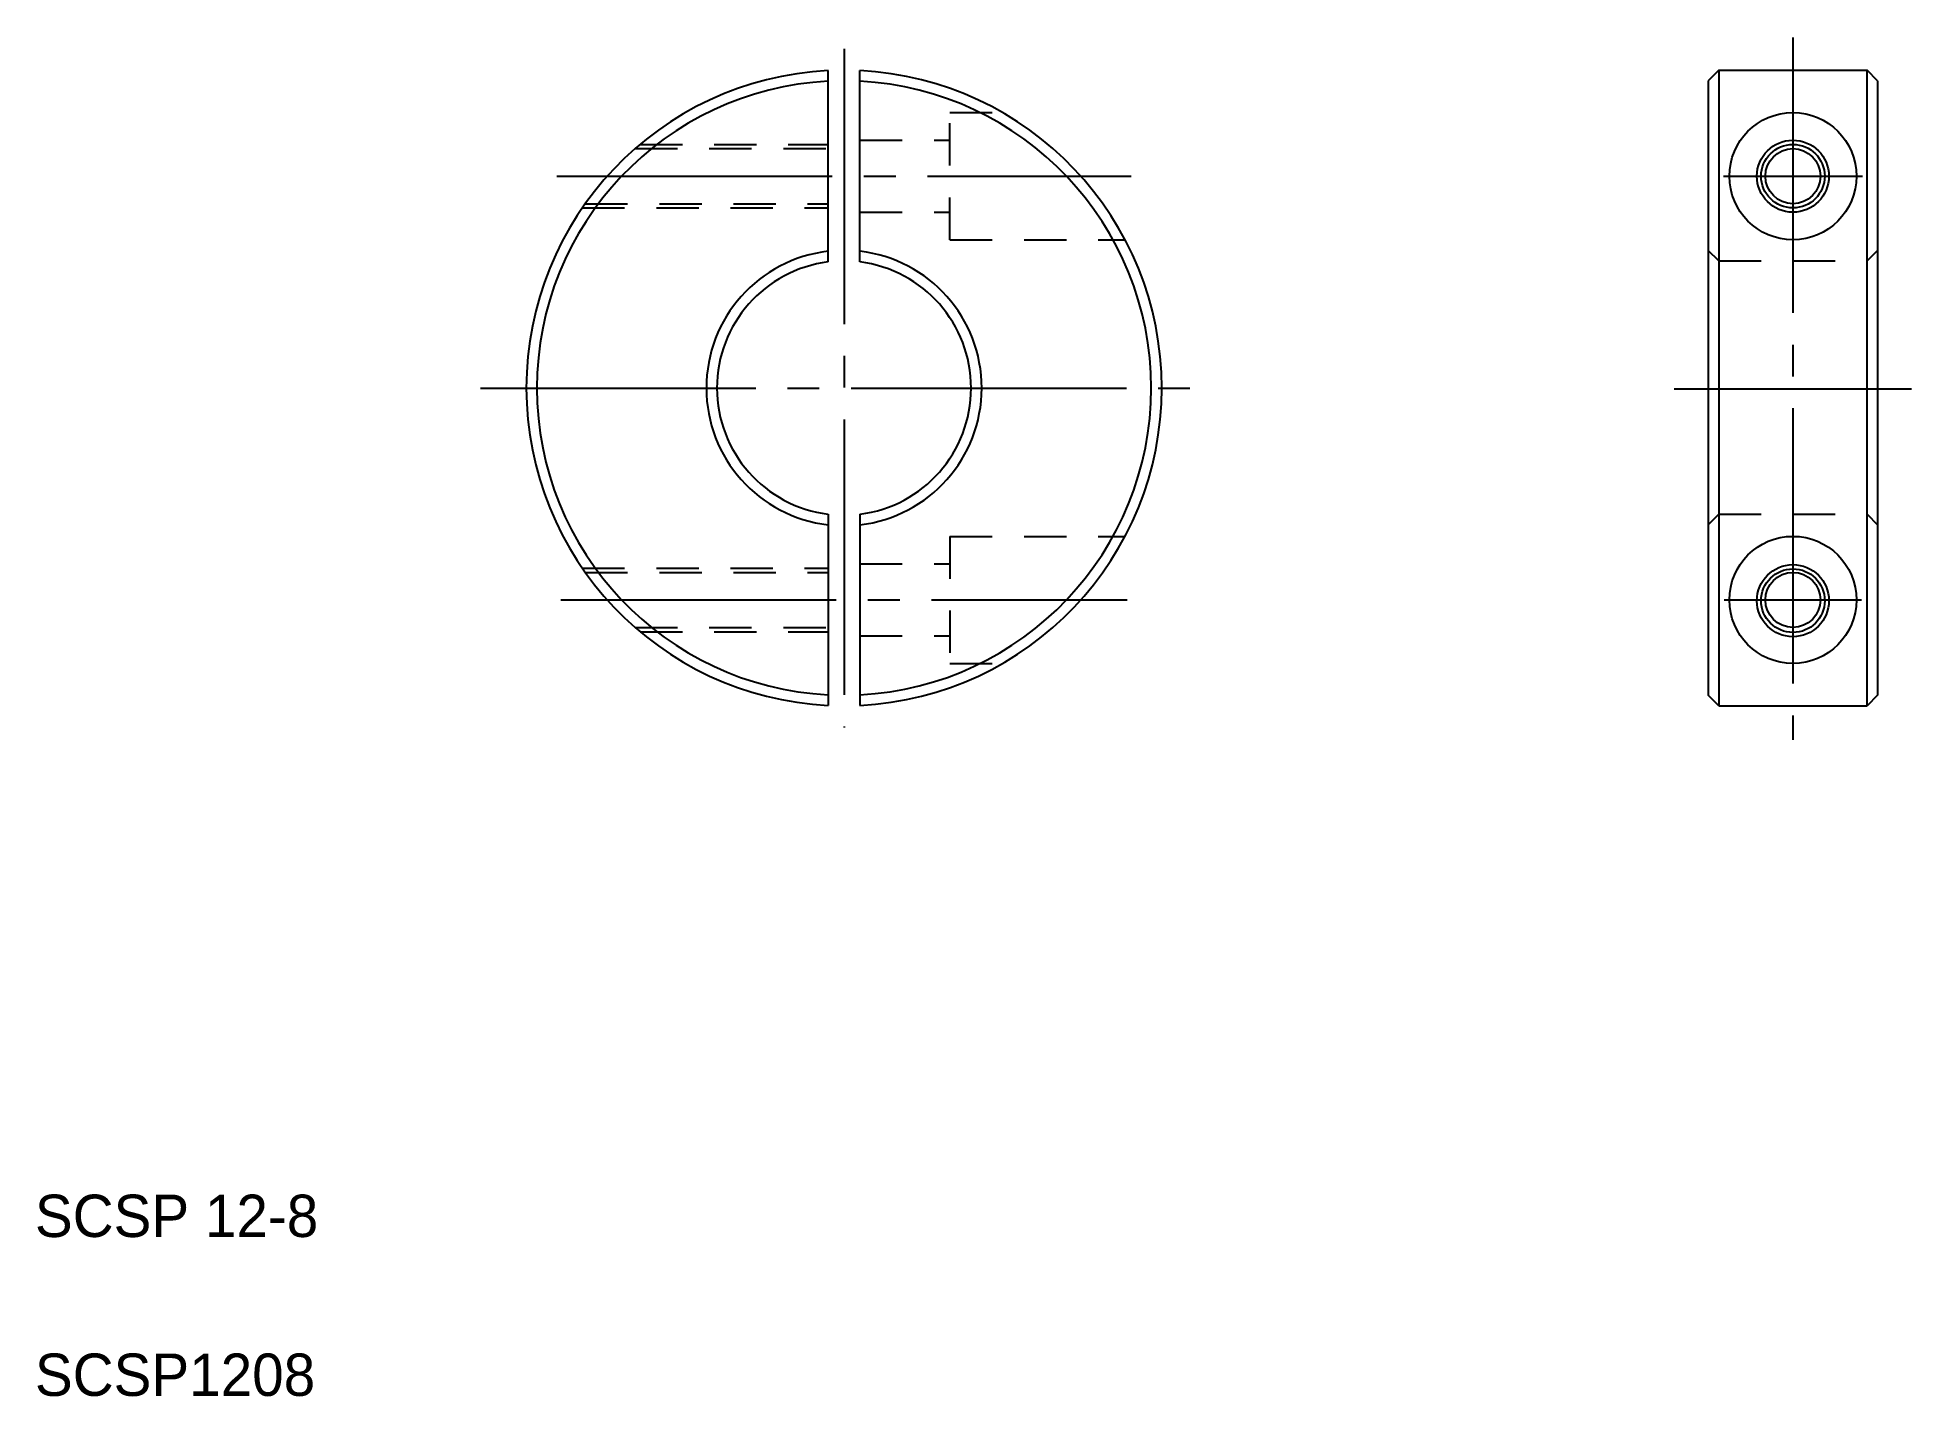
# Model space of a CAD drawing. Extents: x 72.9 to 161.4, y 199.4 to 263.6.
import ezdxf

# ---------------------------------------------------------------- set-up
doc = ezdxf.new("R2010")
doc.units = 0
doc.linetypes.add('CENTER', pattern=[17.5, 13, -1.5, 1.5, -1.5])
doc.linetypes.add('DASHED', pattern=[3.5, 2, -1.5])
doc.layers.get('0').update_dxf_attribs({"linetype": 'CONTINUOUS'})
doc.layers.add('CENTER', color=1, linetype='CENTER')

msp = doc.modelspace()

# ---------------------------------------------------------------- linework, layer by layer
at = {"color": 7, "linetype": 'CONTINUOUS'}
for p, q in [((110.269, 252.978), (110.269, 262.006)), ((111.769, 252.978), (111.769, 262.006)), ((152.318, 262.025), (151.818, 261.525)), ((152.318, 262.025), (152.318, 232.025)), ((152.318, 262.025), (159.318, 262.025)), ((159.318, 232.025), (159.318, 262.025)), ((159.818, 261.525), (159.318, 262.025)), ((151.818, 261.525), (151.818, 232.525)), ((159.818, 261.525), (159.818, 232.525)), ((110.269, 241.072), (110.269, 232.044)), ((111.769, 241.072), (111.769, 232.044)), ((152.318, 232.025), (151.818, 232.525)), ((152.318, 232.025), (159.318, 232.025)), ((159.818, 232.525), (159.318, 232.025))]:
    msp.add_line(p, q, dxfattribs=at)
for p, q in [((154.068, 262.025), (154.068, 262.025)), ((155.818, 262.025), (155.818, 262.025))]:
    msp.add_line(p, q)
at = {"color": 3, "linetype": 'DASHED'}
for p, q in [((116.019, 254.025), (116.019, 260.025)), ((116.019, 260.025), (118.503, 260.025)), ((101.389, 258.525), (110.269, 258.525)), ((111.769, 258.725), (116.019, 258.725)), ((101.155, 258.325), (110.269, 258.325)), ((98.8, 255.725), (110.269, 255.725)), ((98.66, 255.525), (110.269, 255.525)), ((111.769, 255.325), (116.019, 255.325)), ((116.019, 254.025), (124.286, 254.025)), ((152.318, 253.025), (151.818, 253.525)), ((159.318, 253.025), (159.818, 253.525)), ((152.318, 253.025), (159.318, 253.025)), ((152.318, 241.072), (151.818, 240.572)), ((152.318, 241.072), (159.318, 241.072)), ((159.318, 241.072), (159.818, 240.572)), ((116.019, 240.025), (116.019, 234.025)), ((116.019, 240.025), (124.286, 240.025)), ((98.66, 238.525), (110.269, 238.525)), ((98.8, 238.325), (110.269, 238.325)), ((111.769, 238.725), (116.019, 238.725)), ((101.155, 235.725), (110.269, 235.725)), ((101.389, 235.525), (110.269, 235.525)), ((111.769, 235.325), (116.019, 235.325)), ((116.019, 234.025), (118.503, 234.025))]:
    msp.add_line(p, q, dxfattribs=at)
for centre, radius in [((155.818, 257.025), 3), ((155.818, 257.025), 1.7), ((155.818, 257.025), 1.3), ((155.818, 237.025), 3), ((155.818, 236.988), 1.7), ((155.818, 237.025), 1.3)]:
    msp.add_circle(centre, radius)
at = {"color": 3}
for centre in [(155.818, 257.025), (155.818, 236.988)]:
    msp.add_circle(centre, 1.5, dxfattribs=at)
for radius, start, end in [(15, 92.86598, 267.13402), (15, 272.86598, 87.13402), (14.5, 92.9649, 267.0351), (14.5, 272.9649, 87.0351), (6.5, 96.62581, 263.37419), (6.5, 276.62581, 83.37419), (6, 97.18076, 262.81924), (6, 277.18076, 82.81924)]:
    msp.add_arc((111.019, 247.025), radius, start, end)
at = {"layer": 'CENTER', "color": 1, "linetype": 'CENTER'}
for p, q in [((111.019, 263.044), (111.019, 231.006)), ((155.818, 263.572), (155.818, 230.417)), ((97.457, 257.025), (124.582, 257.025)), ((152.538, 257.025), (159.098, 257.025)), ((93.85, 247.025), (128.189, 247.025)), ((150.219, 246.994), (161.417, 246.994)), ((97.649, 237.025), (124.389, 237.025)), ((152.579, 237.025), (159.058, 237.025))]:
    msp.add_line(p, q, dxfattribs=at)

# ---------------------------------------------------------------- texts
for s, p in [('SCSP 12-8', (72.819, 206.951)), ('SCSP1208', (72.819, 199.451))]:
    msp.add_text(s, height=2).set_placement(p)

doc.saveas('drawing.dxf')
